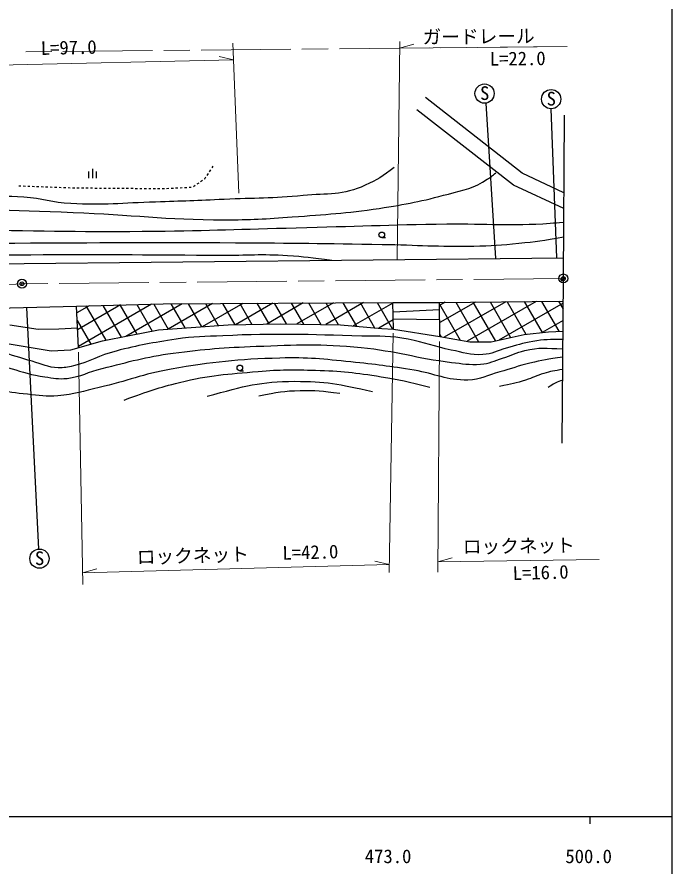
# Model space of a CAD drawing. Units: millimetres, scale not verified. Extents: x 40000 to 680000, y 20000 to 380000.
# Drawn here: x 491334 to 579000, y 198357 to 312056 of the extents above; entities that cross this region are included whole.
import ezdxf
from ezdxf.enums import TextEntityAlignment as Align

# ---------------------------------------------------------------- set-up
doc = ezdxf.new("R2010")
doc.units = ezdxf.units.MM
doc.header["$LTSCALE"] = 1000
doc.header["$PDMODE"] = 32
doc.header["$PDSIZE"] = 500
doc.linetypes.add('CHAIN', pattern=[18.5, 12, -1.5, 3.5, -1.5])
for name, color, linetype, lineweight in [('M-BGD', 7, 'Continuous', 25), ('M-BMK', 2, 'CHAIN', 13), ('M-BMK-SRVR', 3, 'Continuous', 25), ('M-STR-HTXT', 7, 'Continuous', 13), ('M-STR-STRC', 7, 'Continuous', 25), ('M-TTL-BAND', 7, 'Continuous', 25)]:
    doc.layers.add(name, color=color, linetype=linetype, lineweight=lineweight)
doc.layers.add('M-OTRS', color=6, linetype='Continuous')
doc.styles.add('ＭＳ ゴシック', font='')
doc.styles.get('ＭＳ ゴシック').set_extended_font_data('MS Gothic')

msp = doc.modelspace()

# ---------------------------------------------------------------- linework, layer by layer
at = {"layer": 'M-BGD'}
for p, q in [((500968, 290476), (500968, 291351)), ((501468, 290476), (501468, 291726)), ((501968, 290476), (501968, 291351)), ((516902, 291086), (516739, 290834)), ((517228, 291590), (517065, 291338)), ((517553, 292094), (517390, 291842)), ((516159, 290166), (515914, 289992)), ((516430, 290358), (516404, 290339)), ((516576, 290583), (516430, 290358)), ((491866, 289388), (491567, 289399)), ((492466, 289366), (492166, 289377)), ((493065, 289344), (492766, 289355)), ((493665, 289322), (493365, 289333)), ((494265, 289299), (493965, 289310)), ((494864, 289277), (494564, 289288)), ((495464, 289255), (495164, 289266)), ((496063, 289233), (495764, 289244)), ((496663, 289211), (496363, 289222)), ((497263, 289188), (496963, 289199)), ((497862, 289166), (497562, 289177)), ((498462, 289144), (498162, 289155)), ((498766, 289133), (498762, 289133)), ((499062, 289130), (498766, 289133)), ((499662, 289125), (499362, 289128)), ((500262, 289120), (499962, 289123)), ((500861, 289115), (500562, 289118)), ((501461, 289110), (501161, 289113)), ((502061, 289105), (501761, 289107)), ((502661, 289100), (502361, 289102)), ((503261, 289095), (502961, 289097)), ((503861, 289090), (503561, 289092)), ((504461, 289085), (504161, 289087)), ((505061, 289080), (504761, 289082)), ((505661, 289075), (505361, 289077)), ((506261, 289070), (505961, 289072)), ((506861, 289065), (506561, 289067)), ((507461, 289060), (507161, 289062)), ((508061, 289055), (507761, 289057)), ((508661, 289050), (508361, 289052)), ((509261, 289044), (508961, 289047)), ((509861, 289039), (509561, 289042)), ((510461, 289034), (510161, 289037)), ((510916, 289031), (510761, 289032)), ((511061, 289038), (510916, 289031)), ((511660, 289069), (511361, 289054)), ((512259, 289100), (511960, 289085)), ((512859, 289131), (512559, 289116)), ((513458, 289163), (513158, 289147)), ((514057, 289194), (513757, 289178)), ((514656, 289225), (514357, 289209)), ((515181, 289471), (514936, 289297)), ((515670, 289818), (515425, 289645)), ((540157, 282507), (540657, 282507)), ((499552, 267761), (499280, 273348)), ((500998, 273390), (499325, 272424)), ((505175, 273492), (499434, 270178)), ((509352, 273594), (499544, 267931)), ((500545, 273379), (503213, 268757)), ((502822, 273435), (505286, 269168)), ((505100, 273490), (507357, 269580)), ((513446, 273649), (505895, 269289)), ((507377, 273546), (509427, 269994)), ((509654, 273601), (511585, 270258)), ((517493, 273675), (511572, 270257)), ((511942, 273639), (513804, 270414)), ((514243, 273654), (516025, 270568)), ((521540, 273702), (516122, 270574)), ((516543, 273669), (518246, 270720)), ((518844, 273684), (520489, 270835)), ((525586, 273729), (520576, 270837)), ((521144, 273700), (522767, 270890)), ((523445, 273715), (525044, 270945)), ((529633, 273756), (524751, 270938)), ((525746, 273730), (527338, 270972)), ((528046, 273746), (529670, 270933)), ((533679, 273783), (528769, 270948)), ((530347, 273761), (532003, 270893)), ((532647, 273776), (534335, 270853)), ((537726, 273810), (532654, 270882)), ((534948, 273791), (536761, 270651)), ((541623, 273751), (536325, 270692)), ((537248, 273807), (539200, 270427)), ((539549, 273822), (541606, 270259)), ((541740, 270252), (541620, 273836)), ((547935, 269265), (547883, 273836)), ((547885, 273605), (550666, 268789)), ((548621, 273843), (547887, 273420)), ((552693, 273885), (547914, 271126)), ((556765, 273927), (548516, 269164)), ((550049, 273858), (553111, 268553)), ((560837, 273968), (551587, 268628)), ((552345, 273881), (555357, 268664)), ((554641, 273905), (557395, 269134)), ((564440, 273739), (555844, 268776)), ((556936, 273928), (559448, 269578)), ((559232, 273952), (561626, 269805)), ((561528, 273975), (563843, 269966)), ((563824, 273999), (564435, 272940)), ((541663, 272558), (547894, 272870)), ((499374, 271407), (501209, 268229)), ((541699, 271485), (539775, 270374)), ((541694, 271641), (547909, 271543)), ((564425, 271421), (561627, 269805)), ((547932, 269525), (548098, 269237)), ((521157, 264690), (521657, 264690))]:
    msp.add_line(p, q, dxfattribs=at)
for points in [[(564534, 288522), (558967, 291143), (546000, 301286)], [(564521, 286429), (557776, 289544), (544860, 299601)], [(488011, 279457), (488022, 279007), (564479, 279823)], [(485073, 272469), (485045, 272918), (490408, 273098), (499280, 273348), (510886, 273632), (541620, 273836), (547883, 273836), (564442, 274005)], [(482008, 269657), (495928, 267342), (498549, 267478), (502769, 268669), (506377, 269384), (510291, 270167), (514648, 270473), (519617, 270814), (526663, 270984), (534627, 270848), (540175, 270337), (541740, 270252), (547935, 269265), (551934, 268567), (554793, 268533), (559218, 269554), (562485, 269895), (564416, 269995)], [(490373, 270823), (494151, 270244), (496942, 270278), (499423, 270411)]]:
    msp.add_lwpolyline(points, dxfattribs=at)
for centre in [(540157, 282882), (521157, 265065)]:
    msp.add_circle(centre, 375, dxfattribs=at)
for points, knots in [([(381585, 291144), (384710, 292325), (385600, 292653), (388228, 293454), (391065, 294319), (392648, 294905), (395580, 295343), (397534, 295635), (398698, 295886), (400634, 295496), (402839, 295053), (403732, 293847), (405689, 292739), (407540, 291692), (408543, 291045), (410386, 289983), (412072, 289011), (413051, 288525), (414725, 287532), (416281, 286609), (416957, 285704), (418656, 285081), (420555, 284386), (421737, 284401), (423711, 283958), (424589, 283761), (425060, 283520), (425957, 283448), (427865, 283295), (428944, 283505), (430858, 283499), (432594, 283493), (433613, 283805), (435300, 283397), (436992, 282987), (437717, 282114), (439384, 281610), (442102, 280787), (443766, 280951), (446583, 280589), (450960, 280025), (453408, 279607), (457814, 279363), (463214, 279065), (466244, 279737), (471650, 279874), (480712, 280104), (485791, 280172), (494856, 280234), (504158, 280298), (509370, 280196), (518672, 280158), (522132, 280144), (524079, 280356), (527530, 280115), (529851, 279954), (530666, 279876), (533454, 279492)], [0, 0, 0, 0, 1, 1, 1, 2, 2, 2, 3, 3, 3, 4, 4, 4, 5, 5, 5, 6, 6, 6, 7, 7, 7, 8, 8, 8, 9, 9, 9, 10, 10, 10, 11, 11, 11, 12, 12, 12, 13, 13, 13, 14, 14, 14, 15, 15, 15, 16, 16, 16, 17, 17, 17, 18, 18, 18, 19, 19, 19, 19]), ([(415940, 293683), (417361, 292603), (417876, 292285), (419208, 291539), (421404, 290307), (422781, 289820), (425232, 289241), (426692, 288897), (427563, 289016), (429061, 288935), (429678, 288901), (430037, 289006), (430644, 288884), (432262, 288559), (432960, 287757), (434473, 287097), (436105, 286385), (436947, 285669), (438710, 285412), (439993, 285225), (440752, 285742), (442028, 285514), (443947, 285173), (444782, 284211), (446623, 283574), (448819, 282815), (450146, 282694), (452443, 282349), (457421, 281602), (460278, 281795), (465309, 281634), (475354, 281313), (480989, 281751), (491040, 281787), (502585, 281829), (509053, 281897), (520598, 281832), (528256, 281788), (532546, 281727), (540203, 281602), (544989, 281524), (547670, 281292), (552456, 281372), (554823, 281412), (556150, 281516), (558506, 281755), (560856, 281994), (561655, 282126), (564497, 282595)], [0, 0, 0, 0, 1, 1, 1, 2, 2, 2, 3, 3, 3, 4, 4, 4, 5, 5, 5, 6, 6, 6, 7, 7, 7, 8, 8, 8, 9, 9, 9, 10, 10, 10, 11, 11, 11, 12, 12, 12, 13, 13, 13, 14, 14, 14, 15, 15, 15, 16, 16, 16, 16]), ([(446535, 291024), (450070, 289462), (451348, 289011), (454575, 288190), (459119, 287035), (461843, 287337), (466522, 287041), (470496, 286790), (472728, 286731), (476707, 286582), (485350, 286257), (490197, 286240), (498839, 285893), (506739, 285575), (511150, 284909), (519056, 284897), (522619, 284892), (524617, 285004), (528169, 285280), (532724, 285634), (535290, 285757), (539809, 286429), (543465, 286972), (545502, 287400), (549076, 288343), (551181, 288899), (552472, 289125), (554283, 290334), (554746, 290643), (554949, 290755), (555432, 291177)], [0, 0, 0, 0, 1, 1, 1, 2, 2, 2, 3, 3, 3, 4, 4, 4, 5, 5, 5, 6, 6, 6, 7, 7, 7, 8, 8, 8, 9, 9, 9, 10, 10, 10, 10]), ([(541826, 291917), (540276, 290674), (539559, 290276), (537946, 289518), (534964, 288116), (532903, 288467), (529624, 288139), (525512, 287728), (523185, 287811), (519056, 287629), (515467, 287470), (513457, 287381), (509866, 287271), (505441, 287136), (502954, 286822), (498533, 287067), (496060, 287204), (494721, 287731), (492253, 287935), (489867, 288132), (488516, 287951), (486127, 288088), (482325, 288305), (480125, 288151), (476426, 289058), (474087, 289632), (473176, 289904), (470555, 290947)], [0, 0, 0, 0, 1, 1, 1, 2, 2, 2, 3, 3, 3, 4, 4, 4, 5, 5, 5, 6, 6, 6, 7, 7, 7, 8, 8, 8, 9, 9, 9, 9]), ([(467384, 283780), (476272, 283635), (478521, 283604), (485661, 283525), (495093, 283422), (500377, 283272), (509809, 283372), (517189, 283450), (521321, 283648), (528699, 283831), (536576, 284028), (540986, 284233), (548865, 284342), (554269, 284417), (557312, 284037), (562701, 284444), (563408, 284498), (563650, 284503), (564509, 284596)], [0, 0, 0, 0, 1, 1, 1, 2, 2, 2, 3, 3, 3, 4, 4, 4, 5, 5, 5, 6, 6, 6, 6]), ([(564409, 268853), (562555, 268857), (561939, 268870), (560385, 268615), (558962, 268382), (558204, 268065), (556811, 267696), (555586, 267372), (554946, 266909), (553680, 266845), (552003, 266761), (551070, 267122), (549425, 267458), (547154, 267922), (545951, 268489), (543673, 268921), (541291, 269374), (539903, 269264), (537479, 269330), (530223, 269525), (526146, 269707), (518895, 269364), (516439, 269247), (515046, 269281), (512616, 268904), (509462, 268416), (507689, 268125), (504600, 267322), (502311, 266726), (501182, 265883), (498882, 265331), (498101, 265143), (497644, 265051), (496840, 265075), (495443, 265118), (494720, 265587), (493368, 265943), (491689, 266385), (490795, 266844), (489080, 267117), (487497, 267370), (486598, 267487), (484996, 267526), (480091, 267644), (477330, 267669), (472436, 267322), (471439, 267251), (471102, 267240), (469884, 267117)], [0, 0, 0, 0, 1, 1, 1, 2, 2, 2, 3, 3, 3, 4, 4, 4, 5, 5, 5, 6, 6, 6, 7, 7, 7, 8, 8, 8, 9, 9, 9, 10, 10, 10, 11, 11, 11, 12, 12, 12, 13, 13, 13, 14, 14, 14, 15, 15, 15, 16, 16, 16, 16]), ([(393690, 268193), (396839, 267298), (397683, 267071), (400261, 266420), (403690, 265554), (405582, 264853), (409093, 264429), (412027, 264074), (413693, 264010), (416649, 264020), (421221, 264036), (423778, 264281), (428340, 264582), (431974, 264821), (433994, 265181), (437632, 265347), (440401, 265474), (441957, 265351), (444728, 265347), (450512, 265340), (453753, 265128), (459534, 265296), (462867, 265393), (464731, 265522), (468060, 265705), (472468, 265947), (474928, 266325), (479343, 266369), (482059, 266395), (483587, 266269), (486286, 265960), (489789, 265559), (491573, 264336), (495067, 263867), (496216, 263713), (496876, 263531), (498028, 263663), (499923, 263879), (500872, 264541), (502725, 264990), (506412, 265884), (508460, 266536), (512221, 267032), (516546, 267603), (518992, 267796), (523351, 267951), (528832, 268147), (531934, 268344), (537391, 267798), (542157, 267321), (544735, 266381), (549490, 265807), (550998, 265625), (551855, 265456), (553370, 265552), (554568, 265627), (555185, 266016), (556332, 266369), (557501, 266729), (558103, 267102), (559293, 267390), (561234, 267858), (562118, 267714), (564401, 267594)], [0, 0, 0, 0, 1, 1, 1, 2, 2, 2, 3, 3, 3, 4, 4, 4, 5, 5, 5, 6, 6, 6, 7, 7, 7, 8, 8, 8, 9, 9, 9, 10, 10, 10, 11, 11, 11, 12, 12, 12, 13, 13, 13, 14, 14, 14, 15, 15, 15, 16, 16, 16, 17, 17, 17, 18, 18, 18, 19, 19, 19, 20, 20, 20, 21, 21, 21, 21]), ([(564394, 266495), (562308, 266199), (561691, 266117), (559991, 265712), (558387, 265330), (557532, 264955), (555941, 264521), (554286, 264069), (553402, 263468), (551687, 263432), (548836, 263371), (547320, 264287), (544505, 264742), (541209, 265275), (539353, 265533), (536030, 265865), (532334, 266234), (530247, 266486), (526534, 266376), (520824, 266206), (517612, 265878), (511984, 264895), (508153, 264226), (506130, 263293), (502335, 262445), (500190, 261965), (499012, 261492), (496821, 261321), (495229, 261197), (494327, 261372), (492737, 261526), (489627, 261827), (487913, 262230), (484824, 262700), (481213, 263249), (479213, 263730), (475583, 264129), (471850, 264540), (469739, 264797), (465985, 264691), (461919, 264576), (459679, 263943), (455621, 263670), (452914, 263488), (451391, 263478), (448678, 263466), (445286, 263451), (443390, 263678), (439999, 263721), (436928, 263760), (435199, 263943), (432136, 263721), (428310, 263443), (426189, 263041), (422385, 262547), (420489, 262300), (419444, 261983), (417535, 261883), (414883, 261744), (413381, 261913), (410745, 262240), (407523, 262640), (405722, 262971), (402576, 263772), (399698, 264505), (398188, 265271), (395327, 266069), (393416, 266603), (392778, 266773), (390411, 267343)], [0, 0, 0, 0, 1, 1, 1, 2, 2, 2, 3, 3, 3, 4, 4, 4, 5, 5, 5, 6, 6, 6, 7, 7, 7, 8, 8, 8, 9, 9, 9, 10, 10, 10, 11, 11, 11, 12, 12, 12, 13, 13, 13, 14, 14, 14, 15, 15, 15, 16, 16, 16, 17, 17, 17, 18, 18, 18, 19, 19, 19, 20, 20, 20, 21, 21, 21, 22, 22, 22, 23, 23, 23, 23]), ([(505694, 260762), (509061, 262032), (510153, 262379), (513097, 263111), (517123, 264112), (519482, 264225), (523614, 264591), (526594, 264855), (528282, 264830), (531272, 264745), (534718, 264647), (536654, 264443), (540054, 263877), (542627, 263448), (543533, 263255), (546588, 262498)], [0, 0, 0, 0, 1, 1, 1, 2, 2, 2, 3, 3, 3, 4, 4, 4, 5, 5, 5, 5]), ([(564384, 264861), (563181, 264661), (562809, 264600), (561829, 264317), (560864, 264037), (560370, 263737), (559413, 263432), (558071, 263003), (557571, 262921), (555907, 262581)], [0, 0, 0, 0, 1, 1, 1, 2, 2, 2, 3, 3, 3, 3]), ([(516773, 261273), (521905, 262653), (523863, 263253), (528515, 263264), (532619, 263273), (534362, 262937), (538930, 261886)], [0, 0, 0, 0, 1, 1, 1, 2, 2, 2, 2]), ([(564375, 263431), (563895, 263267), (563743, 263214), (563361, 263023), (562971, 262829), (562835, 262736), (562408, 262445)], [0, 0, 0, 0, 1, 1, 1, 2, 2, 2, 2]), ([(523716, 261324), (526224, 261810), (527059, 261980), (529230, 262039), (531308, 262095), (532116, 261998), (534540, 261681)], [0, 0, 0, 0, 1, 1, 1, 2, 2, 2, 2])]:
    msp.add_open_spline(points, degree=3, knots=knots, dxfattribs=at)
at = {"layer": 'M-BMK'}
for p, q in [((564976, 308098), (492516, 307387)), ((492001, 276327), (470405, 275073)), ((564461, 277038), (492001, 276327))]:
    msp.add_line(p, q, dxfattribs=at)
at = {"layer": 'M-BMK-SRVR'}
for centre in [(564461, 277038), (492001, 276327)]:
    msp.add_circle(centre, 600, dxfattribs=at)
for p in [(492001, 276327), (564461, 277038)]:
    msp.add_point(p, dxfattribs=at)
at = {"layer": 'M-OTRS'}
msp.add_point((564390, 276950), dxfattribs=at)
at = {"layer": 'M-STR-HTXT'}
for p, q in [((520209, 308545), (521043, 288472)), ((542561, 308791), (542194, 279585)), ((542549, 307878), (544444, 308397)), ((542549, 307878), (564976, 308098)), ((424942, 304178), (520301, 306313)), ((520301, 306313), (518391, 306771)), ((541144, 237654), (541688, 269716)), ((547665, 237711), (547892, 268604)), ((500142, 236073), (499560, 267189)), ((541162, 238747), (539249, 239194)), ((547675, 239096), (549568, 239621)), ((547675, 239096), (569242, 239388)), ((500113, 237606), (541162, 238747)), ((500113, 237606), (501999, 238158))]:
    msp.add_line(p, q, dxfattribs=at)
at = {"layer": 'M-STR-STRC'}
for p, q in [((554078, 300519), (555397, 279726)), ((562801, 299765), (563540, 279813)), ((564461, 277038), (564601, 298906)), ((564321, 254986), (564461, 277038)), ((494240, 240804), (492644, 273161))]:
    msp.add_line(p, q, dxfattribs=at)
for centre in [(553911, 301798), (562821, 301055), (494340, 239518)]:
    msp.add_circle(centre, 1290, dxfattribs=at)
at = {"layer": 'M-TTL-BAND'}
for p, q in [((579000, 20000), (579000, 370000)), ((40000, 205000), (579000, 205000)), ((568000, 205000), (568000, 204000))]:
    msp.add_line(p, q, dxfattribs=at)

# ---------------------------------------------------------------- texts
at = {"layer": 'M-STR-HTXT', "style": 'ＭＳ ゴシック'}
for s, rotation, p in [('ガードレール', 0.562, (545629, 307908)), ('L=97.0', 1.283, (494545, 306420)), ('L=22.0', 0.562, (554617, 304995)), ('ロックネット', 0.778, (551022, 239662)), ('ロックネット', 1.592, (507410, 238266)), ('L=42.0', 1.592, (526899, 238818)), ('L=16.0', 1.592, (557715, 236098))]:
    msp.add_text(s, height=1833, rotation=rotation, dxfattribs=at).set_placement(p, align=Align.BOTTOM_LEFT)
at = {"layer": 'M-STR-STRC', "style": 'ＭＳ ゴシック'}
for p in [(553930, 300392), (562839, 299648), (494359, 238111)]:
    msp.add_text('S', height=1833, dxfattribs=at).set_placement(p, align=Align.BOTTOM_CENTER)
at = {"layer": 'M-TTL-BAND', "style": 'ＭＳ ゴシック'}
for s, p in [('473.0', (541000, 198195)), ('500.0', (567844, 198195))]:
    msp.add_text(s, height=1833, dxfattribs=at).set_placement(p, align=Align.BOTTOM_CENTER)

doc.saveas('drawing.dxf')
